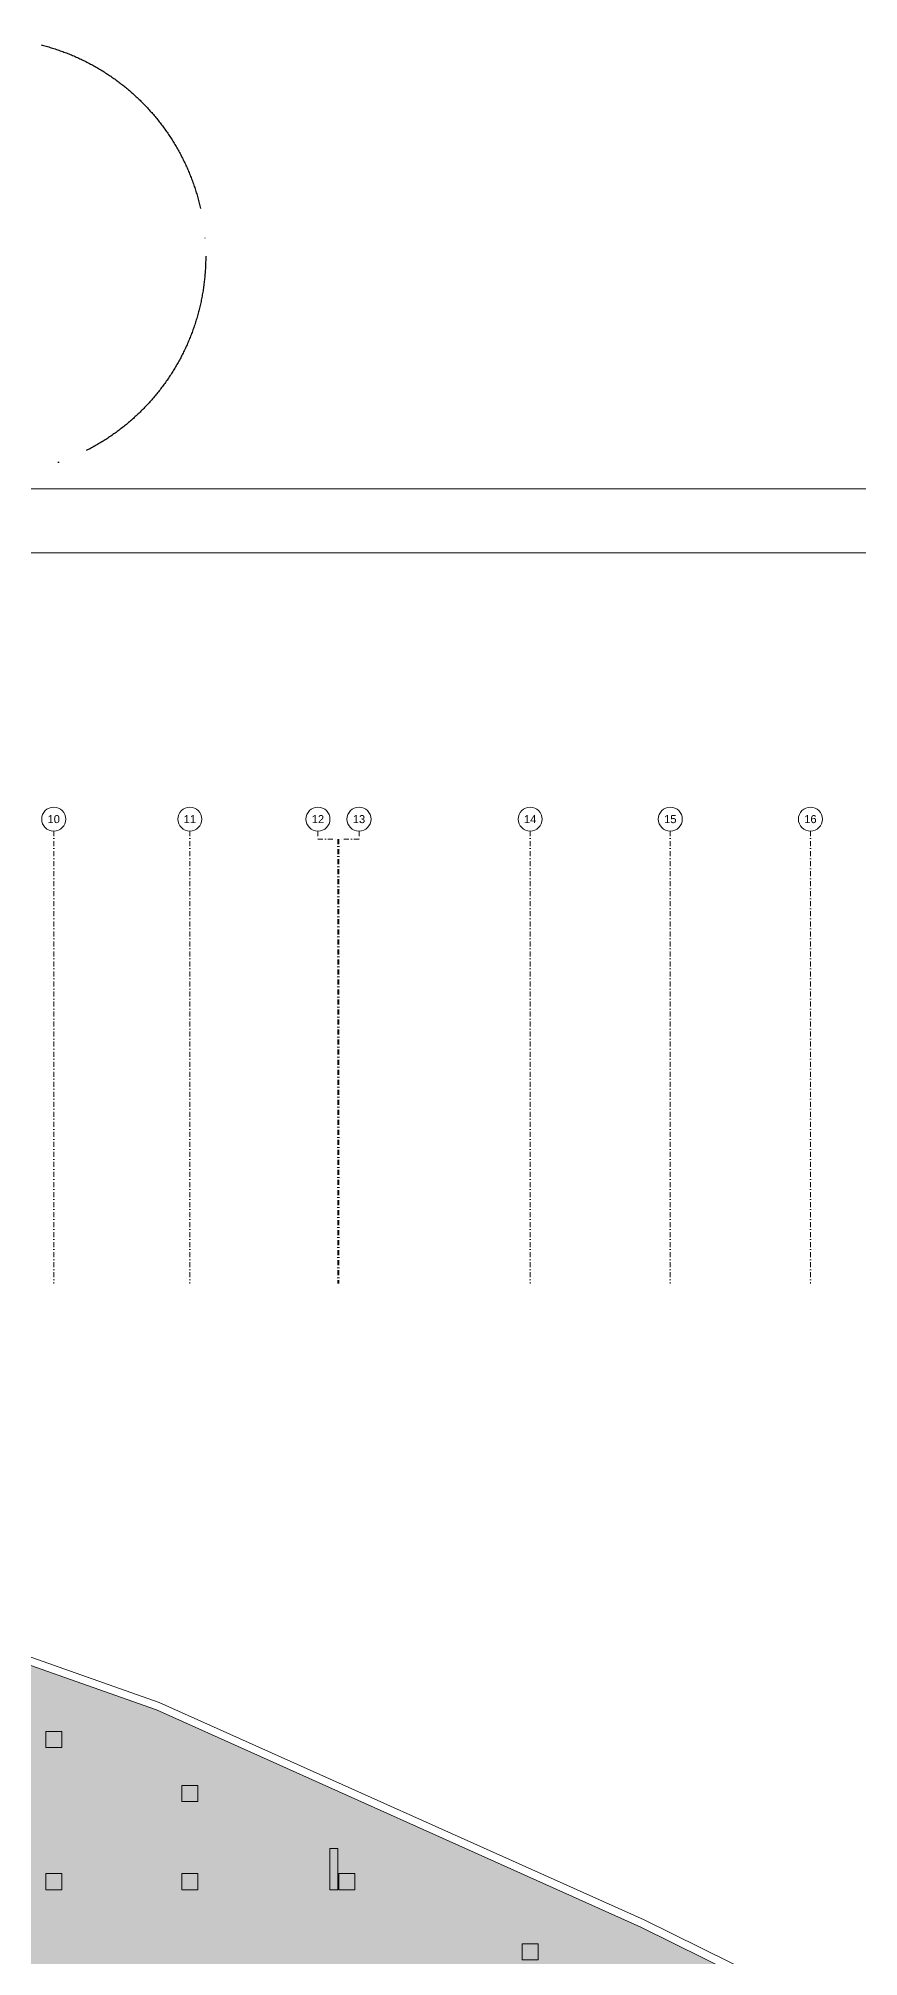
# Model space of a CAD drawing. Header units: metres. Extents: x -17582 to 152404, y -4219 to 29421.
# Drawn here: x 34023 to 38121, y 5265 to 14852 of the extents above; entities that cross this region are included whole.
import ezdxf
from ezdxf.enums import TextEntityAlignment as Align

# ---------------------------------------------------------------- set-up
doc = ezdxf.new("R2010")
doc.units = ezdxf.units.M
doc.header["$LTSCALE"] = 100
doc.header["$MEASUREMENT"] = 0
doc.linetypes.add('ACAD_ISO06W100', pattern=[36, 24, -3, 0, -3, 0, -3, 0, -3])
doc.linetypes.add('DASHDOT2', pattern=[0.5, 0.25, -0.125, 0, -0.125])
doc.layers.get('0').update_dxf_attribs({"color": 9, "lineweight": 9})
for name, color, linetype, lineweight in [('01', 9, 'Continuous', 9), ('06D', 9, 'Continuous', 9), ('09', 9, 'Continuous', 9), ('21', 9, 'Continuous', 9), ('24', 9, 'DASHDOT2', 9), ('40A', 9, 'Continuous', 9), ('E-KABLO', 7, 'Continuous', 30)]:
    doc.layers.add(name, color=color, linetype=linetype, lineweight=lineweight)
doc.styles.add('Arial', font='arial.ttf', dxfattribs={"height": 2.5})

# ---------------------------------------------------------------- blocks, each defined once
blk = doc.blocks.new('0_aks')
at = {"linetype": 'Continuous'}
blk.add_circle((0, 0), 3, dxfattribs=at)
at = {"style": 'Arial'}
blk.add_attdef('AKS', text='', height=2, dxfattribs=at).set_placement((0, 0), align=Align.MIDDLE_CENTER)
blk = doc.blocks.new('p-akslar_yeni')
at = {"layer": '24'}
for points in [[(12515, 2315.1), (12515, 2315.1), (12515, 55)], [(13195, 2315.1), (13195, 55)], [(13835, 2315.1), (13835, 2275.1), (13935, 2275.1), (13935, 55)], [(14040, 2315.1), (14040, 2275.1), (13940, 2275.1), (13940, 55)], [(14895, 2315.1), (14895, 55)], [(15595, 2315.1), (15595, 55)], [(16295, 2315.1), (16295, 55)]]:
    blk.add_lwpolyline(points, dxfattribs=at)
at = {"layer": '21', "xscale": 20, "yscale": 20, "zscale": 20}
for p, values in [((12515, 2375.1), {'AKS': '10'}), ((13195, 2375.1), {'AKS': '11'}), ((13835, 2375.1), {'AKS': '12'}), ((14040, 2375.1), {'AKS': '13'}), ((14895, 2375.1), {'AKS': '14'}), ((15595, 2375.1), {'AKS': '15'}), ((16295, 2375.1), {'AKS': '16'})]:
    blk.add_blockref('0_aks', p, dxfattribs=at).add_auto_attribs(values)
blk = doc.blocks.new('p-kolon_80x80')
blk.add_lwpolyline([(-40, -40), (40, -40), (40, 40), (-40, 40)], close=True)
blk = doc.blocks.new('2.Bod.Ara.Sitatik Elk.')
at = {"layer": '01'}
for points in [[(10607.9, -3996.9), (9032, -3217.5), (6612.7, -2131.8), (4752.4, -1474.9)], [(4764.2, -1436.6), (6627.6, -2094.7), (9049.1, -3181.3), (10625.6, -3961)]]:
    blk.add_lwpolyline(points, dxfattribs=at)
blk.add_lwpolyline([(7520, -3030), (7480, -3030), (7480, -2824), (7520, -2824)], close=True, dxfattribs=at)
for p in [(6100, -2280), (6780, -2550), (6100, -2990), (6780, -2990), (7565, -2990), (8480, -3340)]:
    blk.add_blockref('p-kolon_80x80', p, dxfattribs=at)
blk = doc.blocks.new('2.Bod.Ara.Mimari Elk.')
at = {"layer": '01'}
blk.add_blockref('p-kolon_80x80', (6780, -2550), dxfattribs=at)

msp = doc.modelspace()

# ---------------------------------------------------------------- hatches: boundary and pattern name
at = {"layer": '09'}
h = msp.add_hatch(dxfattribs=at)
h.set_pattern_fill('DOTS', color=254, scale=500, style=0)
h.paths.add_polyline_path([(36440, 0), (35520, 0), (35525, 3280), (34820, 3280), (34820, 2400), (34470, 2400), (34470, 3000), (34820, 3000), (34820, 3280), (35525, 3280), (35525, 4080), (36440, 4080), (36440, 4815), (37107.6, 4815), (37126.2, 4852.7), (37840, 4695.3), (37840, 5012.9), (37032, 5412.5), (34612.7, 6498.2), (32733, 7160.3), (31694.6, 7435.8), (30863.6, 8784.4), (29981.2, 8784.4), (28060, 7479.7), (28040, 7466.1), (28040, 6780), (28745, 6780), (28745, 6430), (28040, 6430), (28040, 0), (28040, -500), (36440, -500)])
h.paths.add_polyline_path([(31660, 2400), (32440, 2400), (32440, 4080), (31660, 4080)], flags=16)
h.paths.add_polyline_path([(32380, 4800), (32381.6, 4800), (32381.6, 5000), (32385.5, 5000), (32385.5, 5350), (32380, 5350)], flags=16)
h.paths.add_polyline_path([(29210, 2690), (28860, 2690), (28860, 3280), (29210, 3280)], flags=16)
h.paths.add_polyline_path([(33355, 6040), (32690, 6040), (32690, 6390), (33355, 6390), (33355, 6670)], flags=16)

# ---------------------------------------------------------------- linework, layer by layer
at = {"layer": '40A'}
for points in [[(46159.3, -4218.6), (18159.3, -4218.6), (18159.3, 12601.4), (46159.3, 12601.4)], [(18479.3, 12281.4), (43999.5, 12281.4), (43999.5, -3898.6), (18479.3, -3898.6)]]:
    msp.add_lwpolyline(points, close=True, dxfattribs=at)
at = {"layer": 'E-KABLO', "color": 2, "linetype": 'ACAD_ISO06W100', "ltscale": 0.5}
msp.add_circle((33770.6, 13763.2), 1088.8, dxfattribs=at)

# ---------------------------------------------------------------- block references
at = {"layer": '06D'}
for name in ['2.Bod.Ara.Sitatik Elk.', '2.Bod.Ara.Mimari Elk.']:
    msp.add_blockref(name, (28000, 8630), dxfattribs=at)
at = {"layer": '24'}
msp.add_blockref('p-akslar_yeni', (21585, 8575), dxfattribs=at)

doc.saveas('drawing.dxf')
